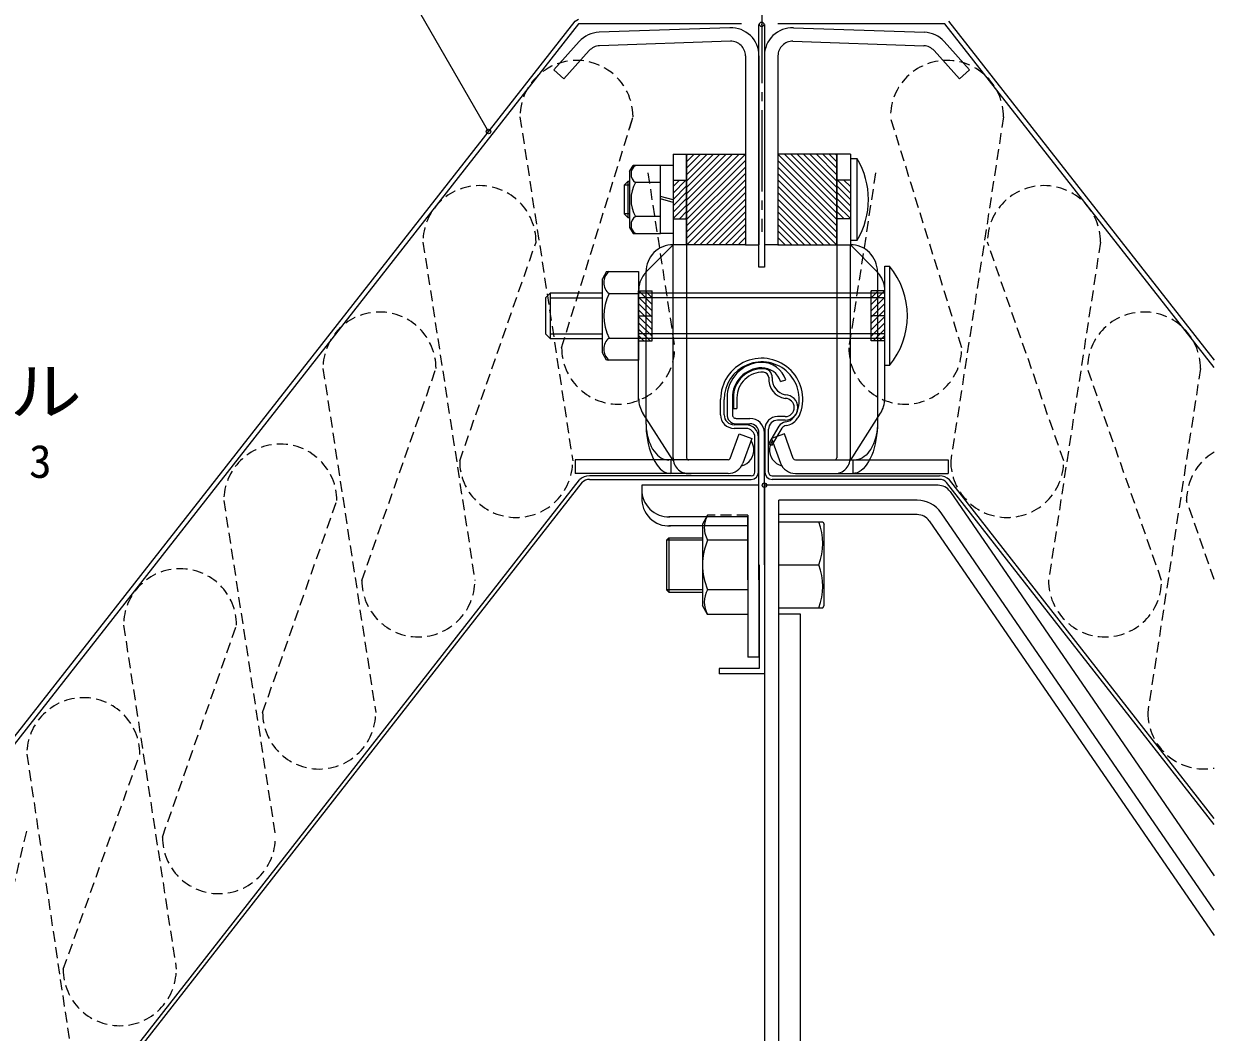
# Model space of a CAD drawing. Units: millimetres, scale not verified. Extents: x -1135 to 2170, y -967 to 2693.
# Drawn here: x 1676.2 to 1939.4, y -781.5 to -558.4 of the extents above; entities that cross this region are included whole.
import ezdxf
from ezdxf.enums import TextEntityAlignment as Align

# ---------------------------------------------------------------- set-up
doc = ezdxf.new("R2010")
doc.units = ezdxf.units.MM
doc.header["$LTSCALE"] = 2
doc.header["$PDMODE"] = 32
doc.header["$PDSIZE"] = 1
doc.linetypes.add('CHAIN2', pattern=[12, 9, -1, 1, -1])
doc.linetypes.add('DASHED1', pattern=[1.8, 1.2, -0.6])
doc.layers.add('0-1_01', color=3, linetype='Continuous', lineweight=18)
doc.styles.add('ＭＳ ゴシック', font='')
doc.styles.get('ＭＳ ゴシック').set_extended_font_data('MS Gothic')

msp = doc.modelspace()

# ---------------------------------------------------------------- linework, layer by layer
at = {"layer": '0-1_01', "color": 7, "linetype": 'CHAIN2'}
msp.add_line((1839.336, -457.481), (1839.336, -604.351), dxfattribs=at)
at = {"layer": '0-1_01', "color": 7}
for p, q in [((1778.918, -582.168), (1748.165, -528.905)), ((1880.62, -557.737), (1939.388, -632.778)), ((1838.735, -612.224), (1838.735, -558.48)), ((1839.935, -558.48), (1839.935, -612.224)), ((1879.833, -558.354), (1842.935, -558.354)), ((1939.388, -634.401), (1879.833, -558.354)), ((1839.935, -612.224), (1838.735, -612.224)), ((1812.802, -660.454), (1812.802, -663.194)), ((1838.706, -660.454), (1812.809, -660.454)), ((1838.736, -681.351), (1838.736, -660.455)), ((1878.348, -660.454), (1839.936, -660.454)), ((1839.937, -660.454), (1839.937, -835.37)), ((1880.985, -661.842), (1939.388, -746.852)), ((1873.713, -663.754), (1843.137, -663.754)), ((1843.138, -835.37), (1843.138, -663.756)), ((1836.236, -667.454), (1818.778, -667.454)), ((1836.236, -681.351), (1836.236, -667.454)), ((1873.713, -666.954), (1843.238, -666.954)), ((1876.351, -668.342), (1939.388, -760.098)), ((1939.388, -754.447), (1878.989, -666.53)), ((1836.228, -669.455), (1818.778, -669.455)), ((1836.233, -681.343), (1836.233, -698.467)), ((1838.733, -681.343), (1838.733, -698.467)), ((1847.915, -688.954), (1843.148, -688.954)), ((1847.938, -835.311), (1847.938, -689.012)), ((1838.706, -698.457), (1836.242, -698.457))]:
    msp.add_line(p, q, dxfattribs=at)
at = {"layer": '0-1_01'}
for p, q in [((1832.319, -559.228), (1803.365, -560.239)), ((1846.351, -559.228), (1875.305, -560.239)), ((1798.974, -562.286), (1793.374, -568.505)), ((1832.423, -562.226), (1803.47, -563.237)), ((1846.247, -562.226), (1875.2, -563.237)), ((1879.696, -562.286), (1885.295, -568.505)), ((1801.203, -564.294), (1795.604, -570.513)), ((1838.735, -565.424), (1838.735, -607.224)), ((1839.935, -565.424), (1839.935, -607.224)), ((1877.466, -564.294), (1883.066, -570.513)), ((1793.374, -568.505), (1795.604, -570.513)), ((1885.295, -568.505), (1883.066, -570.513)), ((1819.735, -587.224), (1819.735, -607.224)), ((1819.735, -587.224), (1822.735, -587.224)), ((1822.735, -600.224), (1835.735, -587.224)), ((1822.735, -598.81), (1834.321, -587.224)), ((1822.735, -597.395), (1832.906, -587.224)), ((1822.735, -595.981), (1831.492, -587.224)), ((1822.735, -594.567), (1830.078, -587.224)), ((1822.735, -593.153), (1828.664, -587.224)), ((1822.735, -591.739), (1827.249, -587.224)), ((1822.735, -590.324), (1825.835, -587.224)), ((1822.735, -588.91), (1824.421, -587.224)), ((1822.735, -587.496), (1823.007, -587.224)), ((1822.735, -587.224), (1822.735, -607.552)), ((1822.735, -601.638), (1835.735, -588.638)), ((1855.935, -600.224), (1842.935, -587.224)), ((1855.935, -601.638), (1842.935, -588.638)), ((1855.935, -598.81), (1844.349, -587.224)), ((1855.935, -597.395), (1845.763, -587.224)), ((1855.935, -595.981), (1847.178, -587.224)), ((1855.935, -594.567), (1848.592, -587.224)), ((1855.935, -593.153), (1850.006, -587.224)), ((1855.935, -591.739), (1851.42, -587.224)), ((1855.935, -590.324), (1852.835, -587.224)), ((1855.935, -588.91), (1854.249, -587.224)), ((1855.935, -587.496), (1855.663, -587.224)), ((1855.935, -587.224), (1855.935, -607.552)), ((1858.934, -587.224), (1855.935, -587.224)), ((1858.934, -587.224), (1858.934, -607.224)), ((1810.135, -591.024), (1810.889, -589.718)), ((1810.135, -591.024), (1810.135, -603.424)), ((1816.935, -589.718), (1810.889, -589.718)), ((1819.735, -589.724), (1816.935, -589.724)), ((1819.735, -589.724), (1819.735, -604.724)), ((1822.735, -603.052), (1835.735, -590.052)), ((1822.735, -604.466), (1835.735, -591.466)), ((1855.935, -603.052), (1842.935, -590.052)), ((1855.935, -604.466), (1842.935, -591.466)), ((1810.135, -594.024), (1808.935, -594.024)), ((1809.735, -593.224), (1809.735, -601.224)), ((1816.935, -593.471), (1811.435, -593.471)), ((1819.735, -592.974), (1822.735, -592.974)), ((1819.735, -594.388), (1821.149, -592.974)), ((1819.735, -595.802), (1822.563, -592.974)), ((1819.735, -597.217), (1822.735, -594.217)), ((1822.735, -605.881), (1835.735, -592.881)), ((1822.806, -607.224), (1835.735, -594.295)), ((1855.935, -605.881), (1842.935, -592.881)), ((1855.863, -607.224), (1842.935, -594.295)), ((1858.934, -592.974), (1855.935, -592.974)), ((1858.934, -597.217), (1855.935, -594.217)), ((1858.934, -595.802), (1856.107, -592.974)), ((1858.934, -594.388), (1857.521, -592.974)), ((1819.735, -597.34), (1816.935, -596.59)), ((1819.735, -597.858), (1816.935, -597.108)), ((1819.735, -598.631), (1822.735, -595.631)), ((1819.735, -600.045), (1822.735, -597.045)), ((1824.22, -607.224), (1835.735, -595.709)), ((1825.634, -607.224), (1835.735, -597.123)), ((1854.449, -607.224), (1842.935, -595.709)), ((1853.035, -607.224), (1842.935, -597.123)), ((1858.934, -598.631), (1855.935, -595.631)), ((1858.934, -600.045), (1855.935, -597.045)), ((1819.735, -601.459), (1822.735, -598.459)), ((1821.134, -601.474), (1822.735, -599.873)), ((1827.049, -607.224), (1835.735, -598.538)), ((1828.463, -607.224), (1835.735, -599.952)), ((1851.621, -607.224), (1842.935, -598.538)), ((1850.207, -607.224), (1842.935, -599.952)), ((1858.934, -601.459), (1855.935, -598.459)), ((1857.535, -601.474), (1855.935, -599.873)), ((1810.135, -600.424), (1808.935, -600.424)), ((1816.935, -600.977), (1811.435, -600.977)), ((1819.735, -601.474), (1822.735, -601.474)), ((1822.549, -601.474), (1822.735, -601.288)), ((1829.877, -607.224), (1835.735, -601.366)), ((1848.793, -607.224), (1842.935, -601.366)), ((1856.121, -601.474), (1855.935, -601.288)), ((1858.934, -601.474), (1855.935, -601.474)), ((1810.135, -603.424), (1810.889, -604.729)), ((1819.735, -604.724), (1816.935, -604.724)), ((1831.291, -607.224), (1835.735, -602.78)), ((1832.706, -607.224), (1835.735, -604.194)), ((1847.379, -607.224), (1842.935, -602.78)), ((1845.964, -607.224), (1842.935, -604.194)), ((1819.735, -607.224), (1813.821, -613.236)), ((1822.735, -607.224), (1819.735, -607.224)), ((1819.735, -654.388), (1819.735, -607.224)), ((1822.735, -606.895), (1822.735, -654.354)), ((1834.12, -607.224), (1835.735, -605.609)), ((1835.534, -607.224), (1835.735, -607.023)), ((1844.55, -607.224), (1842.935, -605.609)), ((1843.136, -607.224), (1842.935, -607.023)), ((1855.935, -606.895), (1855.935, -654.354)), ((1855.935, -607.224), (1858.934, -607.224)), ((1858.934, -607.224), (1864.849, -613.236)), ((1858.934, -654.388), (1858.934, -607.224)), ((1805.043, -613.156), (1804.111, -614.771)), ((1813.735, -613.224), (1813.735, -646.529)), ((1864.935, -613.224), (1864.935, -646.529)), ((1804.111, -631.171), (1804.111, -614.771)), ((1792.558, -617.971), (1792.558, -627.971)), ((1804.111, -617.971), (1792.558, -617.971)), ((1805.611, -618.063), (1812.111, -618.063)), ((1812.111, -617.471), (1815.111, -617.471)), ((1866.559, -617.971), (1812.111, -617.971)), ((1815.111, -620.431), (1812.151, -617.471)), ((1815.111, -619.016), (1813.565, -617.471)), ((1815.111, -617.602), (1814.979, -617.471)), ((1815.111, -628.47), (1815.111, -617.471)), ((1863.559, -628.47), (1863.559, -617.471)), ((1866.559, -617.471), (1863.559, -617.471)), ((1863.559, -620.431), (1866.518, -617.471)), ((1863.559, -619.016), (1865.104, -617.471)), ((1863.559, -617.602), (1863.69, -617.471)), ((1792.558, -618.971), (1804.111, -618.971)), ((1815.111, -621.845), (1812.111, -618.845)), ((1866.559, -618.971), (1812.111, -618.971)), ((1815.111, -623.259), (1812.111, -620.259)), ((1863.559, -621.845), (1866.559, -618.845)), ((1863.559, -623.259), (1866.559, -620.259)), ((1815.111, -624.673), (1812.111, -621.673)), ((1812.111, -622.971), (1815.111, -622.971)), ((1812.111, -622.971), (1815.111, -622.971)), ((1815.111, -626.087), (1812.111, -623.088)), ((1863.559, -624.673), (1866.559, -621.673)), ((1866.559, -622.971), (1863.559, -622.971)), ((1866.559, -622.971), (1863.559, -622.971)), ((1863.559, -626.087), (1866.559, -623.088)), ((1815.111, -627.502), (1812.111, -624.502)), ((1814.666, -628.47), (1812.111, -625.916)), ((1863.559, -627.502), (1866.559, -624.502)), ((1864.004, -628.47), (1866.559, -625.916)), ((1792.558, -626.971), (1804.111, -626.971)), ((1792.558, -627.971), (1804.111, -627.971)), ((1805.611, -627.878), (1812.111, -627.878)), ((1866.559, -626.971), (1812.111, -626.971)), ((1813.252, -628.47), (1812.111, -627.33)), ((1866.559, -627.971), (1812.111, -627.971)), ((1812.111, -628.47), (1815.111, -628.47)), ((1866.559, -628.47), (1863.559, -628.47)), ((1865.418, -628.47), (1866.559, -627.33)), ((1805.043, -632.786), (1804.111, -631.171)), ((1830.236, -644.871), (1830.236, -641.453)), ((1831.036, -644.871), (1831.036, -641.453)), ((1833.062, -641.102), (1833.062, -643.453)), ((1833.862, -641.102), (1833.862, -643.453)), ((1819.735, -655.014), (1813.07, -644.542)), ((1833.062, -643.453), (1833.862, -643.453)), ((1858.934, -655.014), (1865.599, -644.542)), ((1835.835, -647.071), (1833.236, -647.071)), ((1843.108, -647.37), (1840.836, -651.291)), ((1844.536, -645.253), (1842.835, -645.253)), ((1844.536, -646.053), (1842.835, -646.053)), ((1832.351, -654.525), (1834.324, -649.106)), ((1835.835, -647.871), (1833.236, -647.871)), ((1837.836, -657.554), (1837.836, -649.87)), ((1838.636, -657.554), (1838.636, -649.87)), ((1840.036, -648.053), (1840.036, -657.554)), ((1840.836, -657.554), (1840.836, -648.053)), ((1843.767, -647.829), (1841.528, -651.692)), ((1846.318, -654.525), (1844.346, -649.106)), ((1841.528, -651.692), (1840.836, -651.291)), ((1819.209, -654.854), (1819.209, -657.854)), ((1859.461, -654.854), (1859.461, -657.854)), ((1831.882, -657.854), (1798.115, -657.854)), ((1846.788, -657.854), (1880.555, -657.854)), ((1670.529, -823.731), (1799.05, -659.288)), ((1671.159, -824.224), (1799.681, -659.78)), ((1837.037, -658.354), (1801.225, -658.354)), ((1801.225, -659.154), (1837.037, -659.154)), ((1841.636, -658.354), (1878.649, -658.354)), ((1878.649, -659.154), (1841.636, -659.154)), ((1939.388, -735.519), (1880.219, -659.812)), ((1939.388, -734.221), (1880.824, -659.288)), ((1843.138, -668.577), (1852.849, -668.577)), ((1843.138, -687.577), (1843.138, -668.577)), ((1852.849, -668.577), (1853.138, -669.077)), ((1826.236, -669.455), (1826.236, -687.077)), ((1836.236, -669.455), (1836.236, -689.046)), ((1853.138, -687.077), (1853.138, -669.077)), ((1818.281, -672.592), (1818.782, -672.077)), ((1818.281, -672.592), (1818.281, -683.561)), ((1826.236, -672.592), (1818.281, -672.592)), ((1818.782, -672.077), (1818.782, -684.077)), ((1818.782, -672.077), (1826.236, -672.077)), ((1836.236, -672.592), (1827.373, -672.592)), ((1843.138, -678.077), (1852, -678.077)), ((1818.281, -683.561), (1818.782, -684.077)), ((1826.236, -683.561), (1818.281, -683.561)), ((1818.782, -684.077), (1826.236, -684.077)), ((1836.236, -683.562), (1827.373, -683.562)), ((1827.373, -689.046), (1826.236, -687.077)), ((1836.236, -689.046), (1827.373, -689.046)), ((1843.138, -687.577), (1852.849, -687.577)), ((1852.849, -687.577), (1853.138, -687.077))]:
    msp.add_line(p, q, dxfattribs=at)
at = {"layer": '0-1_01', "color": 4, "linetype": 'DASHED1', "lineweight": 9}
for p, q in [((1785.882, -578.963), (1797.55, -655.078)), ((1795.093, -630.016), (1810.882, -578.963)), ((1810.143, -581.354), (1810.882, -578.963)), ((1883.579, -630.016), (1867.789, -578.963)), ((1892.789, -578.963), (1881.122, -655.078)), ((1814.167, -591.354), (1820.093, -630.016)), ((1864.505, -591.354), (1858.579, -630.016)), ((1764.433, -606.658), (1775.907, -681.507)), ((1772.55, -655.078), (1789.433, -606.658)), ((1906.122, -655.078), (1889.238, -606.658)), ((1914.238, -606.658), (1902.765, -681.507)), ((1742.319, -634.622), (1753.986, -710.737)), ((1750.907, -681.507), (1767.318, -634.622)), ((1927.765, -681.507), (1911.353, -634.622)), ((1936.353, -634.622), (1924.686, -710.737)), ((1720.398, -663.853), (1731.812, -738.311)), ((1728.986, -710.737), (1745.398, -663.853)), ((1939.389, -681.321), (1933.273, -663.853)), ((1698.223, -691.427), (1709.891, -767.542)), ((1706.811, -738.311), (1723.223, -691.427)), ((1676.837, -719.96), (1688.038, -795.404)), ((1684.891, -767.542), (1701.837, -719.96)), ((1663.038, -795.404), (1676.837, -736.854))]:
    msp.add_line(p, q, dxfattribs=at)
at = {"layer": '0-1_01', "color": 4, "lineweight": 9}
for p, q in [((1843.522, -637.531), (1844.664, -637.161)), ((1831.662, -641.198), (1831.662, -644.839)), ((1832.862, -641.242), (1832.862, -644.839)), ((1833.688, -645.659), (1836.736, -645.659)), ((1833.698, -646.86), (1836.736, -646.86)), ((1838.736, -678.077), (1838.736, -648.86)), ((1839.936, -678.077), (1839.936, -648.86)), ((1838.737, -678.077), (1838.737, -700.977)), ((1839.937, -678.077), (1839.937, -702.17)), ((1829.927, -700.976), (1829.927, -702.17)), ((1839.937, -702.17), (1829.927, -702.17)), ((1838.742, -700.979), (1829.929, -700.979)), ((1838.737, -700.979), (1829.929, -700.979))]:
    msp.add_line(p, q, dxfattribs=at)
at = {"layer": '0-1_01', "linetype": 'DASHED1'}
for q in [(1827.373, -667.107), (1836.236, -672.077)]:
    msp.add_line((1836.236, -667.107), q, dxfattribs=at)
at = {"layer": '0-1_01', "color": 7}
for points in [[(1589.335, -723.344), (1668.358, -723.344), (1798.051, -557.737), (1798.837, -557.353)], [(1834.836, -558.354), (1798.837, -558.354), (1669.145, -723.961)]]:
    msp.add_lwpolyline(points, dxfattribs=at)
at = {"layer": '0-1_01'}
for points in [[(1835.735, -565.424), (1835.735, -607.224), (1838.735, -607.224)], [(1842.935, -565.424), (1842.935, -607.224), (1839.935, -607.224)], [(1810.889, -604.729), (1816.935, -604.729), (1816.935, -589.718)], [(1810.135, -593.224), (1809.735, -593.224), (1808.935, -594.024), (1808.935, -600.424), (1809.735, -601.224), (1810.135, -601.224)], [(1805.043, -613.156), (1812.111, -613.156), (1812.111, -632.786), (1805.043, -632.786)], [(1792.558, -617.971), (1791.558, -618.971), (1791.558, -626.971), (1792.558, -627.971)], [(1812.111, -641.668), (1812.111, -633.374), (1812.111, -617.431)], [(1866.559, -641.668), (1866.559, -633.374), (1866.559, -617.431)], [(1813.735, -646.529), (1813.754, -647.257), (1813.812, -647.98), (1813.907, -648.691), (1814.039, -649.386), (1814.208, -650.059), (1814.412, -650.706), (1814.649, -651.321), (1814.918, -651.899), (1815.215, -652.436), (1815.541, -652.929), (1815.891, -653.372), (1816.263, -653.764), (1816.654, -654.101), (1817.062, -654.379), (1817.483, -654.599), (1817.913, -654.756), (1818.351, -654.851), (1818.791, -654.883)], [(1813.735, -646.529), (1813.756, -647.516), (1813.817, -648.495), (1813.921, -649.46), (1814.065, -650.402), (1814.248, -651.315), (1814.468, -652.192), (1814.724, -653.025), (1815.015, -653.809), (1815.338, -654.537), (1815.691, -655.205), (1816.069, -655.806), (1816.472, -656.337), (1816.895, -656.793), (1817.336, -657.171), (1817.792, -657.468), (1818.258, -657.682), (1818.732, -657.811), (1819.209, -657.854)], [(1864.935, -646.529), (1864.914, -647.516), (1864.852, -648.495), (1864.748, -649.46), (1864.605, -650.402), (1864.422, -651.315), (1864.202, -652.192), (1863.945, -653.025), (1863.654, -653.809), (1863.332, -654.537), (1862.979, -655.205), (1862.6, -655.806), (1862.198, -656.337), (1861.774, -656.793), (1861.333, -657.171), (1860.877, -657.468), (1860.412, -657.682), (1859.938, -657.811), (1859.461, -657.854)], [(1864.935, -646.529), (1864.915, -647.257), (1864.858, -647.98), (1864.762, -648.691), (1864.63, -649.386), (1864.461, -650.059), (1864.258, -650.706), (1864.021, -651.321), (1863.752, -651.899), (1863.454, -652.436), (1863.129, -652.929), (1862.779, -653.372), (1862.407, -653.764), (1862.015, -654.101), (1861.608, -654.379), (1861.187, -654.599), (1860.756, -654.756), (1860.319, -654.851), (1859.878, -654.883)], [(1834.324, -649.106), (1837.143, -650.132), (1835.17, -655.551)], [(1844.346, -649.106), (1841.527, -650.132), (1843.5, -655.551)], [(1831.882, -654.854), (1798.115, -654.854), (1798.115, -657.854)], [(1846.788, -654.854), (1880.555, -654.854), (1880.555, -657.854)]]:
    msp.add_lwpolyline(points, dxfattribs=at)
for points in [[(1822.735, -587.224), (1835.735, -587.224), (1835.735, -607.224), (1822.735, -607.224)], [(1855.935, -587.224), (1842.935, -587.224), (1842.935, -607.224), (1855.935, -607.224)], [(1860.435, -588.224), (1858.934, -588.224), (1858.934, -606.224), (1860.435, -606.224)], [(1866.559, -611.971), (1867.559, -611.971), (1867.559, -633.971), (1866.559, -633.971)]]:
    msp.add_lwpolyline(points, close=True, dxfattribs=at)
at = {"layer": '0-1_01', "linetype": 'DASHED1'}
msp.add_lwpolyline([(1827.373, -667.107), (1826.236, -669.077), (1826.236, -669.455)], dxfattribs=at)
at = {"layer": '0-1_01'}
for centre, radius, start, end in [((1803.582, -566.435), 6.2, 92.00002, 138.00002), ((1832.535, -565.424), 6.2, 0.00002, 92.00002), ((1846.135, -565.424), 6.2, 88.00002, 180), ((1875.088, -566.435), 6.2, 42.00002, 88.00002), ((1803.582, -566.435), 3.2, 92.00002, 138.00002), ((1832.535, -565.424), 3.2, 0.00002, 92.00002), ((1846.135, -565.424), 3.2, 88.00002, 180), ((1875.088, -566.435), 3.2, 42.00002, 88.00002), ((1845.485, -597.224), 17.45, 328.95178, 31.04823), ((1812.695, -591.595), 2.26, 123.89024, 236.10977), ((1817.976, -597.224), 7.542, 150.15826, 209.84172), ((1812.695, -602.853), 2.26, 123.89024, 236.10977), ((1819.735, -613.224), 6, 89.99986, 179.99988), ((1858.934, -613.224), 6, 0.00014, 90.00015), ((1807.52, -615.609), 3.109, 127.87814, 232.12187), ((1818.111, -617.431), 6, 135.47176, 143.04236), ((1860.559, -617.431), 6, 36.95769, 44.52829), ((1854.434, -622.971), 17.125, 320.0338, 39.96622), ((1818.111, -617.431), 6, 143.04236, 180.00029), ((1860.559, -617.431), 6, 359.99976, 36.95769), ((1815.046, -622.971), 10.635, 152.51878, 207.48123), ((1807.52, -630.332), 3.109, 127.87814, 232.12187), ((1839.336, -641.453), 9.099, 336.81013, 180), ((1839.336, -641.453), 8.299, 337.41119, 180), ((1839.504, -641.102), 6.443, 88.02737, 180), ((1839.504, -641.102), 5.643, 87.74759, 180), ((1839.726, -636.616), 1.953, 0, 90), ((1839.726, -636.616), 1.153, 0, 90), ((1845.272, -636.924), 4.406, 175.10779, 260.34029), ((1845.272, -636.924), 3.606, 175.10779, 258.20656), ((1818.132, -641.321), 6, 180.00029, 212.47176), ((1818.132, -641.321), 6, 180.00029, 212.47176), ((1844.536, -643.253), 2.8, 0, 90), ((1844.536, -643.253), 2, 0, 90), ((1860.537, -641.321), 6, 327.52829, 359.99976), ((1833.236, -644.871), 3, 180, 270), ((1833.236, -644.871), 2.2, 180, 270), ((1844.536, -643.253), 2, 270, 0), ((1844.536, -643.253), 2.8, 270, 0), ((1842.804, -642.13), 4.879, 316.71632, 329.0883), ((1835.835, -649.87), 2.8, 0, 90), ((1842.835, -648.053), 2.8, 90, 180), ((1842.835, -648.053), 2, 90, 180), ((1845.286, -649.13), 2.8, 103.84013, 141.06885), ((1845.286, -649.13), 2, 105.46159, 139.4379), ((1844.425, -643.928), 2.491, 274.40958, 324.50812), ((1844.425, -643.928), 3.291, 275.722, 324.50812), ((1842.804, -642.13), 5.679, 319.22684, 329.30145), ((1835.835, -649.87), 2, 0, 90), ((1833.983, -652.639), 3.617, 284.55696, 4.49387), ((1833.983, -652.639), 3.617, 4.49387, 34.26891), ((1844.687, -652.639), 3.617, 175.5058, 255.44272), ((1844.687, -652.639), 3.617, 145.73077, 175.50581), ((1823.235, -654.388), 3.5, 179.99979, 277.99965), ((1823.235, -654.354), 0.5, 179.99953, 269.99953), ((1831.882, -654.354), 0.5, 270.0015, 340.0015), ((1831.882, -654.354), 0.5, 290.0015, 340.0015), ((1846.788, -654.354), 0.5, 200.00014, 270.00014), ((1846.788, -654.354), 0.5, 200.00014, 250.00014), ((1855.435, -654.388), 3.5, 262.00015, 0), ((1855.435, -654.354), 0.5, 270, 0), ((1831.882, -654.354), 3.5, 269.99968, 339.99968), ((1837.037, -657.554), 0.8, 270, 0), ((1837.037, -657.554), 1.6, 270, 0), ((1841.636, -657.554), 1.6, 180, 270), ((1841.636, -657.554), 0.8, 180, 270), ((1846.788, -654.354), 3.5, 200.00014, 270.00014), ((1801.225, -661.354), 3, 90, 136.46872), ((1801.225, -661.354), 2.2, 90, 136.46872), ((1878.649, -661.354), 3, 43.53128, 90), ((1878.649, -661.354), 2.2, 44.51109, 90), ((1839.129, -673.327), 13.72, 339.74399, 20.256), ((1832.123, -669.85), 5.485, 175.86934, 209.99997), ((1840.031, -678.077), 13.796, 156.573, 203.42699), ((1839.129, -682.827), 13.72, 339.74399, 20.256), ((1832.123, -686.304), 5.485, 149.99997, 209.99997)]:
    msp.add_arc(centre, radius, start, end, dxfattribs=at)
at = {"layer": '0-1_01', "color": 4, "linetype": 'DASHED1', "lineweight": 9}
for centre, start, end in [((1798.382, -578.963), 359.99931, 180), ((1880.289, -578.963), 0, 180), ((1776.933, -606.658), 0, 180), ((1901.738, -606.658), 0, 180), ((1754.819, -634.622), 0, 180), ((1923.852, -634.622), 0, 180), ((1807.593, -630.016), 180, 0), ((1871.079, -630.016), 180, 0), ((1732.898, -663.853), 0, 180), ((1785.049, -655.078), 180, 0), ((1893.622, -655.078), 180, 0), ((1945.774, -663.853), 120.71761, 180), ((1710.724, -691.427), 0, 180), ((1763.407, -681.507), 180, 0), ((1915.265, -681.507), 180, 0), ((1689.337, -719.96), 0, 180), ((1741.486, -710.737), 180, 0), ((1937.185, -710.737), 180, 280.15157), ((1719.312, -738.311), 180, 0), ((1697.391, -767.542), 180, 0)]:
    msp.add_arc(centre, 12.5, start, end, dxfattribs=at)
at = {"layer": '0-1_01', "color": 4, "lineweight": 9}
for centre, radius, start, end in [((1839.504, -641.102), 7.843, 91.23184, 180.70212), ((1839.303, -638.895), 5.634, 17.92343, 89.59177), ((1839.504, -641.102), 6.643, 91.45439, 180.70212), ((1839.303, -638.895), 4.434, 17.92343, 89.59177), ((1833.655, -644.86), 2, 174.53091, 271.21889), ((1833.655, -644.86), 0.8, 173.06566, 272.32153), ((1836.736, -648.86), 3.2, 0, 90), ((1836.736, -648.86), 2, 0, 90)]:
    msp.add_arc(centre, radius, start, end, dxfattribs=at)
at = {"layer": '0-1_01', "color": 7}
for centre, radius, start, end in [((1878.348, -663.654), 3.2, 34.49017, 90), ((1818.809, -661.448), 6.001, 179.43692, 271.825), ((1818.816, -663.463), 6.001, 177.05806, 273.30188), ((1873.713, -670.154), 6.4, 34.49017, 90), ((1873.713, -670.154), 3.2, 34.49017, 90)]:
    msp.add_arc(centre, radius, start, end, dxfattribs=at)
at = {"layer": '0-1_01', "linetype": 'DASHED1'}
msp.add_arc((1832.123, -669.85), 5.485, 149.99997, 175.86934, dxfattribs=at)
at = {"layer": '0-1_01'}
for p in [(1839.335, -558.48), (1778.918, -582.168), (1839.936, -660.454)]:
    msp.add_point(p, dxfattribs=at)

# ---------------------------------------------------------------- texts
at = {"layer": '0-1_01', "color": 2, "style": 'ＭＳ ゴシック', "width": 1.15}
msp.add_text('断熱材：グラスウール', height=10.26, dxfattribs=at).set_placement((1528.1, -647.892), align=Align.BOTTOM_LEFT)
at = {"layer": '0-1_01', "color": 2, "style": 'ＭＳ ゴシック'}
msp.add_text('3', height=7.331, rotation=359.999, dxfattribs=at).set_placement((1677.336, -661.027), align=Align.BOTTOM_LEFT)

doc.saveas('drawing.dxf')
